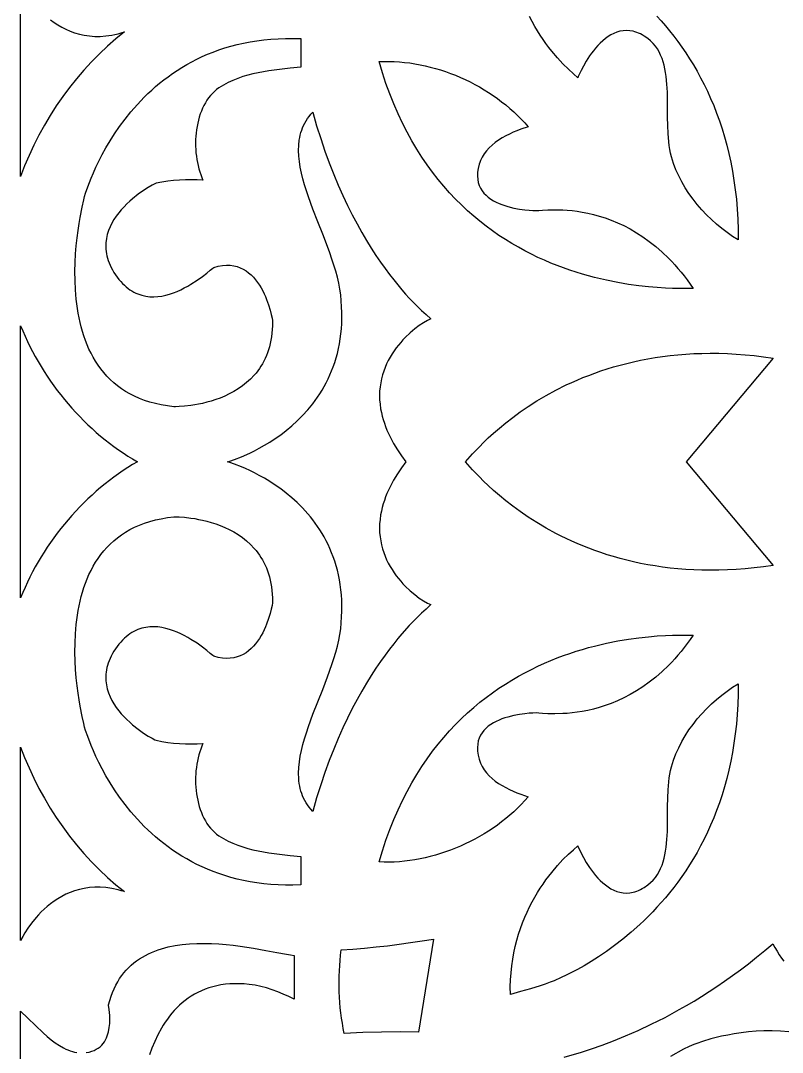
# Model space of a CAD drawing. Extents: x -270 to 270, y -847 to 847.
# Drawn here: x -67.5 to -10.2, y -111.6 to -33.9 of the extents above; entities that cross this region are included whole.
import ezdxf

# ---------------------------------------------------------------- set-up
doc = ezdxf.new("R2010")
doc.units = 0
doc.layers.add('LAYER_1', color=18, linetype='CONTINUOUS')

msp = doc.modelspace()

# ---------------------------------------------------------------- linework, layer by layer
at = {"layer": 'LAYER_1'}
for points in [[(-65.246, -33.884), (-64.982, -34.078), (-64.703, -34.262), (-64.409, -34.435), (-64.1, -34.593), (-63.776, -34.734), (-63.436, -34.858), (-63.081, -34.961), (-62.712, -35.041), (-62.326, -35.097), (-61.926, -35.126), (-61.51, -35.126), (-61.078, -35.095), (-60.631, -35.03), (-60.402, -34.985), (-60.168, -34.931), (-59.931, -34.867), (-59.69, -34.794), (-60.334, -35.317), (-60.962, -35.868), (-61.572, -36.444), (-62.164, -37.045), (-62.736, -37.668), (-63.289, -38.314), (-63.82, -38.979), (-64.33, -39.664), (-64.816, -40.367), (-65.278, -41.087), (-65.716, -41.822), (-66.128, -42.571), (-66.513, -43.332), (-66.871, -44.105), (-67.2, -44.888), (-67.5, -45.68), (-67.5, -31.116)], [(-19.605, -33.613), (-19.285, -33.968), (-18.968, -34.336), (-18.654, -34.716), (-18.343, -35.11), (-18.037, -35.516), (-17.736, -35.936), (-17.44, -36.37), (-17.149, -36.817), (-16.866, -37.278), (-16.59, -37.754), (-16.321, -38.243), (-16.061, -38.747), (-15.81, -39.265), (-15.568, -39.798), (-15.336, -40.346), (-15.116, -40.909), (-14.906, -41.487), (-14.709, -42.08), (-14.524, -42.689), (-14.352, -43.313), (-14.194, -43.953), (-14.05, -44.609), (-13.922, -45.282), (-13.809, -45.97), (-13.711, -46.675), (-13.631, -47.397), (-13.568, -48.135), (-13.523, -48.891), (-13.496, -49.663), (-13.489, -50.453), (-13.909, -50.187), (-14.322, -49.901), (-14.728, -49.595), (-15.123, -49.269), (-15.507, -48.926), (-15.877, -48.566), (-16.233, -48.189), (-16.573, -47.797), (-16.894, -47.39), (-17.196, -46.969), (-17.477, -46.536), (-17.735, -46.09), (-17.969, -45.633), (-18.176, -45.166), (-18.356, -44.689), (-18.507, -44.204), (-18.576, -43.927), (-18.634, -43.643), (-18.681, -43.354), (-18.719, -43.058), (-18.771, -42.454), (-18.797, -41.836), (-18.807, -41.21), (-18.809, -40.58), (-18.824, -39.333), (-18.854, -38.727), (-18.911, -38.139), (-18.952, -37.853), (-19.003, -37.575), (-19.065, -37.303), (-19.139, -37.04), (-19.226, -36.785), (-19.328, -36.539), (-19.444, -36.304), (-19.577, -36.079), (-19.727, -35.865), (-19.896, -35.664), (-20.085, -35.475), (-20.294, -35.3), (-20.577, -35.102), (-20.716, -35.018), (-20.854, -34.945), (-20.991, -34.882), (-21.126, -34.827), (-21.26, -34.783), (-21.393, -34.746), (-21.653, -34.7), (-21.907, -34.686), (-22.154, -34.701), (-22.395, -34.745), (-22.629, -34.813), (-22.856, -34.905), (-23.075, -35.018), (-23.286, -35.15), (-23.49, -35.298), (-23.686, -35.46), (-23.873, -35.634), (-24.052, -35.818), (-24.222, -36.009), (-24.383, -36.206), (-24.534, -36.405), (-24.676, -36.606), (-24.931, -36.999), (-25.145, -37.368), (-25.317, -37.695), (-25.444, -37.961), (-25.525, -38.15), (-25.557, -38.242), (-25.9, -37.953), (-26.276, -37.608), (-26.679, -37.207), (-27.1, -36.75), (-27.531, -36.238), (-27.748, -35.961), (-27.964, -35.671), (-28.179, -35.367), (-28.391, -35.049), (-28.6, -34.718), (-28.804, -34.373), (-29.003, -34.015), (-29.195, -33.643)], [(-62.569, -111.645), (-62.352, -111.607), (-62.152, -111.553), (-61.97, -111.485), (-61.804, -111.403), (-61.654, -111.31), (-61.518, -111.205), (-61.397, -111.089), (-61.29, -110.965), (-61.195, -110.833), (-61.112, -110.693), (-61.041, -110.548), (-60.981, -110.398), (-60.93, -110.244), (-60.888, -110.088), (-60.83, -109.772), (-60.799, -109.457), (-60.791, -109.154), (-60.799, -108.87), (-60.817, -108.614), (-60.862, -108.22), (-60.877, -108.1), (-60.879, -108.042), (-60.792, -107.719), (-60.694, -107.412), (-60.585, -107.118), (-60.466, -106.838), (-60.336, -106.572), (-60.197, -106.319), (-60.048, -106.079), (-59.89, -105.852), (-59.723, -105.637), (-59.547, -105.434), (-59.364, -105.243), (-59.172, -105.063), (-58.974, -104.895), (-58.768, -104.737), (-58.555, -104.59), (-58.336, -104.453), (-58.111, -104.327), (-57.88, -104.21), (-57.644, -104.103), (-57.403, -104.004), (-57.157, -103.915), (-56.906, -103.834), (-56.652, -103.762), (-56.394, -103.697), (-55.868, -103.591), (-55.331, -103.513), (-54.786, -103.462), (-54.235, -103.434), (-53.683, -103.428), (-53.13, -103.441), (-52.58, -103.47), (-52.035, -103.515), (-51.499, -103.571), (-50.974, -103.637), (-49.968, -103.79), (-49.038, -103.955), (-48.206, -104.112), (-47.494, -104.243), (-47.19, -104.293), (-46.924, -104.33), (-46.924, -107.625), (-47.326, -107.432), (-47.734, -107.248), (-48.147, -107.077), (-48.566, -106.921), (-48.99, -106.784), (-49.418, -106.668), (-49.851, -106.577), (-50.288, -106.513), (-50.672, -106.478), (-51.045, -106.461), (-51.406, -106.46), (-51.755, -106.475), (-52.093, -106.506), (-52.42, -106.551), (-52.736, -106.612), (-53.042, -106.686), (-53.336, -106.773), (-53.621, -106.874), (-53.895, -106.987), (-54.159, -107.112), (-54.413, -107.248), (-54.658, -107.395), (-54.893, -107.553), (-55.119, -107.72), (-55.335, -107.897), (-55.543, -108.082), (-55.742, -108.276), (-55.933, -108.477), (-56.115, -108.686), (-56.29, -108.901), (-56.456, -109.123), (-56.614, -109.35), (-56.765, -109.583), (-56.908, -109.82), (-57.174, -110.306), (-57.411, -110.804), (-57.623, -111.311), (-57.811, -111.821)], [(-26.582, -112.003), (-25.28, -111.607), (-24.537, -111.363), (-23.737, -111.082), (-22.884, -110.761), (-21.98, -110.396), (-21.028, -109.983), (-20.033, -109.517), (-19.52, -109.264), (-18.997, -108.996), (-18.465, -108.713), (-17.924, -108.415), (-17.374, -108.101), (-16.816, -107.77), (-16.251, -107.423), (-15.678, -107.058), (-15.098, -106.675), (-14.512, -106.274), (-13.919, -105.853), (-13.321, -105.414), (-12.717, -104.954), (-12.109, -104.474), (-11.496, -103.974), (-10.879, -103.452), (-10.727, -103.745), (-10.569, -104.023), (-10.405, -104.285), (-10.236, -104.532), (-10.062, -104.764)], [(-67.5, -127.251), (-67.5, -108.525), (-66.951, -109.049), (-66.388, -109.606), (-65.807, -110.16), (-65.51, -110.425), (-65.208, -110.676), (-64.9, -110.908), (-64.586, -111.118), (-64.267, -111.3), (-64.105, -111.379), (-63.941, -111.45), (-63.776, -111.512), (-63.609, -111.564), (-63.44, -111.607), (-63.269, -111.638)], [(-9.674, -110.075), (-10.314, -110.024), (-10.941, -110.003), (-11.553, -110.009), (-12.147, -110.039), (-12.72, -110.089), (-13.269, -110.155), (-13.79, -110.235), (-14.281, -110.325), (-14.739, -110.422), (-15.16, -110.523), (-15.541, -110.623), (-16.174, -110.81), (-16.611, -110.957), (-16.829, -111.036), (-16.997, -111.104), (-17.181, -111.188), (-17.597, -111.4), (-18.597, -111.942)]]:
    msp.add_lwpolyline(points, dxfattribs=at)
for points in [[(-46.42, -35.301), (-46.42, -37.445), (-47.215, -37.526), (-48.018, -37.614), (-48.822, -37.722), (-49.222, -37.787), (-49.619, -37.862), (-50.012, -37.948), (-50.401, -38.047), (-50.783, -38.161), (-51.159, -38.291), (-51.528, -38.439), (-51.887, -38.606), (-52.237, -38.794), (-52.576, -39.004), (-52.75, -39.129), (-52.914, -39.268), (-53.069, -39.418), (-53.215, -39.579), (-53.351, -39.752), (-53.478, -39.934), (-53.596, -40.126), (-53.705, -40.326), (-53.806, -40.534), (-53.897, -40.75), (-53.979, -40.972), (-54.053, -41.2), (-54.118, -41.433), (-54.174, -41.671), (-54.222, -41.913), (-54.261, -42.157), (-54.292, -42.405), (-54.314, -42.654), (-54.328, -42.904), (-54.334, -43.155), (-54.332, -43.405), (-54.321, -43.655), (-54.302, -43.903), (-54.275, -44.148), (-54.241, -44.391), (-54.198, -44.629), (-54.147, -44.864), (-54.089, -45.093), (-54.023, -45.317), (-53.949, -45.534), (-53.868, -45.744), (-53.779, -45.947), (-54.22, -45.931), (-54.662, -45.926), (-55.104, -45.932), (-55.546, -45.95), (-55.987, -45.984), (-56.426, -46.033), (-56.862, -46.101), (-57.294, -46.188), (-57.397, -46.231), (-57.604, -46.339), (-57.895, -46.508), (-58.251, -46.736), (-58.651, -47.021), (-59.077, -47.359), (-59.293, -47.548), (-59.507, -47.748), (-59.718, -47.961), (-59.923, -48.185), (-60.12, -48.421), (-60.305, -48.668), (-60.477, -48.925), (-60.633, -49.192), (-60.771, -49.47), (-60.888, -49.757), (-60.981, -50.053), (-61.049, -50.359), (-61.088, -50.673), (-61.096, -50.995), (-61.088, -51.159), (-61.072, -51.325), (-61.046, -51.493), (-61.011, -51.663), (-60.967, -51.834), (-60.913, -52.007), (-60.848, -52.182), (-60.774, -52.359), (-60.688, -52.537), (-60.591, -52.717), (-60.483, -52.899), (-60.364, -53.082), (-60.234, -53.263), (-60.102, -53.432), (-59.969, -53.589), (-59.832, -53.735), (-59.694, -53.869), (-59.555, -53.993), (-59.413, -54.105), (-59.27, -54.208), (-59.125, -54.3), (-58.98, -54.383), (-58.833, -54.456), (-58.685, -54.52), (-58.536, -54.576), (-58.386, -54.622), (-58.085, -54.691), (-57.783, -54.729), (-57.481, -54.738), (-57.179, -54.721), (-56.879, -54.681), (-56.582, -54.619), (-56.29, -54.539), (-56.002, -54.441), (-55.72, -54.33), (-55.446, -54.206), (-55.181, -54.073), (-54.925, -53.933), (-54.679, -53.788), (-54.224, -53.492), (-53.824, -53.206), (-53.488, -52.947), (-53.224, -52.735), (-53.042, -52.588), (-52.95, -52.525), (-52.622, -52.436), (-52.31, -52.381), (-52.014, -52.358), (-51.732, -52.366), (-51.465, -52.401), (-51.213, -52.463), (-50.975, -52.548), (-50.75, -52.656), (-50.538, -52.784), (-50.34, -52.93), (-50.154, -53.092), (-49.98, -53.268), (-49.819, -53.455), (-49.668, -53.653), (-49.529, -53.859), (-49.401, -54.071), (-49.283, -54.287), (-49.176, -54.504), (-49.078, -54.722), (-48.99, -54.937), (-48.84, -55.354), (-48.724, -55.738), (-48.638, -56.073), (-48.581, -56.344), (-48.548, -56.533), (-48.538, -56.626), (-48.543, -56.919), (-48.557, -57.204), (-48.582, -57.479), (-48.616, -57.746), (-48.66, -58.004), (-48.712, -58.254), (-48.773, -58.495), (-48.842, -58.728), (-48.919, -58.953), (-49.003, -59.17), (-49.095, -59.379), (-49.194, -59.581), (-49.299, -59.774), (-49.411, -59.961), (-49.528, -60.14), (-49.652, -60.312), (-49.78, -60.478), (-49.914, -60.636), (-50.195, -60.933), (-50.492, -61.204), (-50.803, -61.451), (-51.126, -61.675), (-51.457, -61.877), (-51.794, -62.057), (-52.134, -62.218), (-52.476, -62.36), (-52.815, -62.484), (-53.151, -62.592), (-53.48, -62.684), (-53.8, -62.763), (-54.108, -62.828), (-54.401, -62.881), (-54.678, -62.924), (-55.171, -62.981), (-55.565, -63.009), (-55.84, -63.017), (-55.977, -63.014), (-56.457, -62.955), (-56.917, -62.877), (-57.357, -62.782), (-57.778, -62.669), (-58.18, -62.539), (-58.564, -62.393), (-58.929, -62.231), (-59.276, -62.054), (-59.607, -61.863), (-59.92, -61.658), (-60.216, -61.44), (-60.496, -61.209), (-60.761, -60.967), (-61.01, -60.713), (-61.244, -60.449), (-61.463, -60.174), (-61.669, -59.89), (-61.86, -59.597), (-62.038, -59.296), (-62.203, -58.987), (-62.356, -58.672), (-62.496, -58.35), (-62.625, -58.022), (-62.742, -57.689), (-62.848, -57.351), (-62.944, -57.01), (-63.029, -56.665), (-63.105, -56.317), (-63.171, -55.968), (-63.228, -55.616), (-63.277, -55.264), (-63.318, -54.912), (-63.376, -54.209), (-63.406, -53.513), (-63.411, -52.828), (-63.395, -52.159), (-63.361, -51.511), (-63.311, -50.89), (-63.249, -50.299), (-63.179, -49.744), (-63.103, -49.23), (-63.025, -48.762), (-62.875, -47.982), (-62.754, -47.444), (-62.688, -47.186), (-62.611, -46.938), (-62.449, -46.465), (-62.192, -45.8), (-62.025, -45.406), (-61.832, -44.978), (-61.611, -44.518), (-61.361, -44.033), (-61.081, -43.525), (-60.77, -42.999), (-60.427, -42.459), (-60.051, -41.91), (-59.641, -41.356), (-59.196, -40.801), (-58.714, -40.25), (-58.459, -39.977), (-58.195, -39.706), (-57.921, -39.439), (-57.638, -39.175), (-57.344, -38.915), (-57.041, -38.659), (-56.727, -38.409), (-56.404, -38.164), (-56.069, -37.926), (-55.725, -37.694), (-55.369, -37.47), (-55.003, -37.254), (-54.626, -37.045), (-54.238, -36.846), (-53.839, -36.656), (-53.429, -36.476), (-53.007, -36.307), (-52.573, -36.148), (-52.128, -36.002), (-51.671, -35.867), (-51.202, -35.745), (-50.721, -35.636), (-50.227, -35.54), (-49.721, -35.459), (-49.203, -35.393), (-48.672, -35.342), (-48.129, -35.307), (-47.572, -35.288), (-47.003, -35.286)], [(-39.375, -37.026), (-38.989, -37.049), (-38.601, -37.085), (-38.214, -37.132), (-37.826, -37.191), (-37.439, -37.262), (-37.052, -37.344), (-36.667, -37.437), (-36.283, -37.541), (-35.901, -37.655), (-35.521, -37.781), (-35.144, -37.916), (-34.771, -38.062), (-34.4, -38.218), (-34.034, -38.384), (-33.673, -38.56), (-33.316, -38.745), (-32.964, -38.94), (-32.618, -39.143), (-32.278, -39.356), (-31.944, -39.578), (-31.617, -39.808), (-31.297, -40.047), (-30.985, -40.294), (-30.681, -40.549), (-30.386, -40.812), (-30.099, -41.083), (-29.821, -41.361), (-29.554, -41.647), (-29.296, -41.94), (-29.857, -42.126), (-30.142, -42.235), (-30.427, -42.354), (-30.711, -42.484), (-30.989, -42.626), (-31.26, -42.78), (-31.522, -42.946), (-31.772, -43.124), (-32.008, -43.316), (-32.227, -43.52), (-32.427, -43.739), (-32.605, -43.972), (-32.759, -44.219), (-32.887, -44.481), (-32.941, -44.617), (-32.987, -44.758), (-33.064, -45.072), (-33.108, -45.366), (-33.119, -45.642), (-33.101, -45.899), (-33.054, -46.139), (-32.981, -46.362), (-32.885, -46.568), (-32.766, -46.759), (-32.628, -46.935), (-32.471, -47.096), (-32.299, -47.244), (-32.114, -47.378), (-31.916, -47.5), (-31.709, -47.61), (-31.494, -47.709), (-31.274, -47.796), (-31.05, -47.874), (-30.825, -47.942), (-30.378, -48.053), (-29.95, -48.133), (-29.557, -48.187), (-29.215, -48.221), (-28.941, -48.24), (-28.661, -48.25), (-28.509, -48.241), (-28.225, -48.217), (-27.82, -48.192), (-27.306, -48.18), (-26.695, -48.196), (-26.356, -48.218), (-25.997, -48.252), (-25.62, -48.3), (-25.226, -48.363), (-24.816, -48.443), (-24.392, -48.542), (-23.956, -48.662), (-23.508, -48.804), (-23.05, -48.97), (-22.584, -49.162), (-22.112, -49.381), (-21.634, -49.63), (-21.152, -49.91), (-20.667, -50.222), (-20.182, -50.569), (-19.697, -50.952), (-19.214, -51.373), (-18.734, -51.834), (-18.496, -52.08), (-18.26, -52.336), (-18.024, -52.603), (-17.791, -52.881), (-17.56, -53.17), (-17.33, -53.471), (-17.103, -53.783), (-16.879, -54.108), (-17.245, -54.114), (-17.957, -54.117), (-18.429, -54.107), (-18.972, -54.086), (-19.58, -54.05), (-20.248, -53.993), (-20.97, -53.914), (-21.742, -53.807), (-22.558, -53.669), (-23.412, -53.497), (-24.301, -53.287), (-24.756, -53.166), (-25.217, -53.035), (-25.684, -52.892), (-26.157, -52.737), (-26.633, -52.569), (-27.114, -52.389), (-27.597, -52.196), (-28.083, -51.988), (-28.571, -51.767), (-29.06, -51.53), (-29.549, -51.279), (-30.038, -51.012), (-30.527, -50.728), (-31.013, -50.428), (-31.498, -50.111), (-31.98, -49.777), (-32.458, -49.424), (-32.932, -49.053), (-33.401, -48.663), (-33.865, -48.254), (-34.323, -47.824), (-34.774, -47.375), (-35.217, -46.904), (-35.652, -46.412), (-36.079, -45.899), (-36.496, -45.363), (-36.903, -44.805), (-37.299, -44.223), (-37.684, -43.618), (-38.057, -42.988), (-38.417, -42.334), (-38.763, -41.655), (-39.096, -40.951), (-39.414, -40.22), (-39.716, -39.463), (-40.002, -38.679), (-40.272, -37.868), (-40.525, -37.029), (-40.143, -37.015), (-39.76, -37.014)], [(-45.22, -41.855), (-44.915, -42.829), (-44.599, -43.763), (-44.273, -44.659), (-43.938, -45.517), (-43.596, -46.337), (-43.248, -47.12), (-42.896, -47.867), (-42.54, -48.578), (-42.183, -49.253), (-41.825, -49.894), (-41.468, -50.502), (-41.113, -51.075), (-40.762, -51.616), (-40.416, -52.125), (-40.076, -52.602), (-39.744, -53.047), (-39.421, -53.463), (-39.109, -53.848), (-38.808, -54.204), (-38.521, -54.532), (-38.248, -54.831), (-37.75, -55.348), (-37.328, -55.759), (-36.99, -56.07), (-36.614, -56.408), (-36.875, -56.528), (-37.172, -56.694), (-37.496, -56.905), (-37.839, -57.159), (-38.192, -57.455), (-38.547, -57.793), (-38.723, -57.977), (-38.897, -58.171), (-39.067, -58.374), (-39.232, -58.587), (-39.391, -58.809), (-39.544, -59.041), (-39.689, -59.282), (-39.826, -59.531), (-39.952, -59.79), (-40.068, -60.057), (-40.172, -60.333), (-40.263, -60.617), (-40.34, -60.909), (-40.402, -61.209), (-40.449, -61.518), (-40.478, -61.834), (-40.489, -62.157), (-40.481, -62.489), (-40.452, -62.827), (-40.403, -63.173), (-40.35, -63.446), (-40.286, -63.716), (-40.21, -63.984), (-40.125, -64.249), (-40.03, -64.511), (-39.926, -64.771), (-39.814, -65.027), (-39.693, -65.28), (-39.43, -65.775), (-39.142, -66.254), (-38.833, -66.717), (-38.507, -67.162), (-38.833, -67.607), (-39.142, -68.069), (-39.43, -68.549), (-39.693, -69.044), (-39.814, -69.297), (-39.926, -69.553), (-40.03, -69.812), (-40.125, -70.075), (-40.21, -70.34), (-40.286, -70.608), (-40.35, -70.878), (-40.403, -71.151), (-40.452, -71.497), (-40.481, -71.835), (-40.489, -72.166), (-40.478, -72.49), (-40.449, -72.806), (-40.402, -73.114), (-40.34, -73.415), (-40.263, -73.707), (-40.172, -73.991), (-40.068, -74.267), (-39.952, -74.534), (-39.826, -74.793), (-39.689, -75.042), (-39.544, -75.283), (-39.391, -75.515), (-39.232, -75.737), (-39.067, -75.95), (-38.897, -76.153), (-38.723, -76.347), (-38.547, -76.531), (-38.192, -76.868), (-37.839, -77.165), (-37.496, -77.419), (-37.172, -77.63), (-36.875, -77.796), (-36.614, -77.916), (-36.99, -78.254), (-37.328, -78.564), (-37.75, -78.976), (-38.248, -79.492), (-38.808, -80.119), (-39.109, -80.475), (-39.421, -80.861), (-39.744, -81.276), (-40.076, -81.722), (-40.416, -82.199), (-40.762, -82.708), (-41.113, -83.249), (-41.468, -83.822), (-41.825, -84.429), (-42.183, -85.07), (-42.54, -85.746), (-42.896, -86.457), (-43.248, -87.204), (-43.596, -87.987), (-43.938, -88.807), (-44.273, -89.665), (-44.599, -90.561), (-44.915, -91.495), (-45.22, -92.469), (-45.512, -93.483), (-45.654, -93.327), (-45.784, -93.167), (-45.904, -93.004), (-46.013, -92.838), (-46.111, -92.668), (-46.199, -92.494), (-46.278, -92.317), (-46.346, -92.138), (-46.406, -91.955), (-46.456, -91.769), (-46.498, -91.58), (-46.531, -91.389), (-46.556, -91.194), (-46.573, -90.998), (-46.584, -90.596), (-46.567, -90.185), (-46.523, -89.766), (-46.456, -89.338), (-46.366, -88.903), (-46.257, -88.461), (-46.131, -88.013), (-45.989, -87.56), (-45.835, -87.103), (-45.496, -86.177), (-45.132, -85.24), (-44.76, -84.3), (-44.399, -83.361), (-44.066, -82.428), (-43.915, -81.966), (-43.778, -81.508), (-43.657, -81.055), (-43.554, -80.606), (-43.471, -80.164), (-43.411, -79.728), (-43.367, -79.279), (-43.338, -78.84), (-43.324, -78.412), (-43.323, -77.993), (-43.335, -77.584), (-43.36, -77.184), (-43.397, -76.794), (-43.447, -76.414), (-43.508, -76.042), (-43.58, -75.681), (-43.662, -75.328), (-43.755, -74.984), (-43.858, -74.65), (-43.97, -74.324), (-44.091, -74.007), (-44.22, -73.699), (-44.357, -73.399), (-44.503, -73.108), (-44.655, -72.825), (-44.814, -72.55), (-44.979, -72.284), (-45.151, -72.025), (-45.327, -71.775), (-45.509, -71.533), (-45.696, -71.298), (-45.886, -71.071), (-46.278, -70.64), (-46.681, -70.238), (-47.093, -69.865), (-47.509, -69.52), (-47.926, -69.202), (-48.341, -68.91), (-48.749, -68.645), (-49.149, -68.403), (-49.536, -68.186), (-49.907, -67.992), (-50.258, -67.821), (-50.586, -67.671), (-50.887, -67.542), (-51.396, -67.344), (-51.758, -67.219), (-51.944, -67.162), (-51.758, -67.105), (-51.396, -66.98), (-50.887, -66.781), (-50.258, -66.503), (-49.907, -66.331), (-49.536, -66.137), (-49.149, -65.92), (-48.749, -65.679), (-48.341, -65.413), (-47.926, -65.122), (-47.509, -64.804), (-47.093, -64.459), (-46.681, -64.086), (-46.278, -63.684), (-45.886, -63.253), (-45.509, -62.791), (-45.327, -62.549), (-45.151, -62.298), (-44.979, -62.04), (-44.814, -61.774), (-44.655, -61.499), (-44.503, -61.216), (-44.357, -60.925), (-44.22, -60.625), (-44.091, -60.317), (-43.97, -60), (-43.858, -59.674), (-43.755, -59.339), (-43.662, -58.996), (-43.58, -58.643), (-43.508, -58.281), (-43.447, -57.91), (-43.397, -57.53), (-43.36, -57.14), (-43.335, -56.74), (-43.323, -56.331), (-43.324, -55.912), (-43.338, -55.483), (-43.367, -55.045), (-43.411, -54.596), (-43.471, -54.16), (-43.554, -53.717), (-43.657, -53.269), (-43.778, -52.815), (-43.915, -52.357), (-44.066, -51.895), (-44.228, -51.43), (-44.399, -50.963), (-44.76, -50.024), (-45.132, -49.083), (-45.496, -48.147), (-45.835, -47.221), (-45.989, -46.763), (-46.131, -46.31), (-46.257, -45.863), (-46.366, -45.421), (-46.456, -44.986), (-46.523, -44.558), (-46.567, -44.138), (-46.584, -43.728), (-46.573, -43.326), (-46.531, -42.935), (-46.498, -42.743), (-46.456, -42.555), (-46.406, -42.369), (-46.346, -42.186), (-46.278, -42.006), (-46.199, -41.83), (-46.111, -41.656), (-46.013, -41.486), (-45.904, -41.319), (-45.784, -41.156), (-45.654, -40.997), (-45.512, -40.841)], [(-67.339, -57.311), (-67.168, -57.704), (-66.989, -58.094), (-66.801, -58.481), (-66.604, -58.864), (-66.399, -59.244), (-66.186, -59.621), (-65.964, -59.993), (-65.735, -60.361), (-65.498, -60.724), (-65.254, -61.083), (-65.002, -61.437), (-64.743, -61.786), (-64.478, -62.129), (-64.205, -62.467), (-63.926, -62.8), (-63.641, -63.126), (-63.349, -63.446), (-63.051, -63.76), (-62.748, -64.067), (-62.439, -64.367), (-62.124, -64.661), (-61.804, -64.947), (-61.479, -65.226), (-61.149, -65.497), (-60.814, -65.76), (-60.475, -66.015), (-60.131, -66.262), (-59.784, -66.5), (-59.432, -66.73), (-59.076, -66.95), (-58.717, -67.162), (-59.076, -67.373), (-59.432, -67.594), (-59.784, -67.824), (-60.131, -68.062), (-60.475, -68.309), (-60.814, -68.564), (-61.149, -68.827), (-61.479, -69.098), (-61.804, -69.377), (-62.124, -69.663), (-62.439, -69.956), (-62.748, -70.257), (-63.051, -70.564), (-63.349, -70.878), (-63.641, -71.198), (-63.926, -71.524), (-64.205, -71.856), (-64.478, -72.195), (-64.743, -72.538), (-65.002, -72.887), (-65.254, -73.241), (-65.498, -73.6), (-65.735, -73.963), (-65.964, -74.331), (-66.186, -74.703), (-66.399, -75.079), (-66.604, -75.459), (-66.801, -75.843), (-66.989, -76.23), (-67.168, -76.62), (-67.339, -77.013), (-67.5, -77.409), (-67.5, -56.915)], [(-14.952, -58.995), (-14.301, -59.015), (-13.638, -59.05), (-12.964, -59.1), (-12.278, -59.167), (-11.58, -59.249), (-10.871, -59.349), (-17.421, -67.162), (-10.871, -74.975), (-11.58, -75.075), (-12.278, -75.157), (-12.964, -75.223), (-13.638, -75.274), (-14.301, -75.309), (-14.952, -75.329), (-15.592, -75.334), (-16.22, -75.326), (-16.838, -75.304), (-17.443, -75.268), (-18.038, -75.221), (-18.621, -75.161), (-19.192, -75.089), (-19.753, -75.007), (-20.302, -74.914), (-20.84, -74.81), (-21.367, -74.697), (-21.883, -74.574), (-22.387, -74.443), (-22.881, -74.304), (-23.363, -74.156), (-23.834, -74.002), (-24.295, -73.84), (-24.744, -73.672), (-25.182, -73.498), (-25.61, -73.319), (-26.026, -73.134), (-26.432, -72.945), (-26.827, -72.752), (-27.211, -72.556), (-27.946, -72.154), (-28.639, -71.744), (-29.289, -71.33), (-29.896, -70.914), (-30.461, -70.501), (-30.984, -70.095), (-31.465, -69.7), (-31.904, -69.319), (-32.302, -68.956), (-32.659, -68.615), (-32.974, -68.3), (-33.484, -67.762), (-33.832, -67.372), (-34.02, -67.162), (-33.832, -66.952), (-33.484, -66.562), (-32.974, -66.024), (-32.659, -65.709), (-32.302, -65.368), (-31.904, -65.005), (-31.465, -64.624), (-30.984, -64.228), (-30.461, -63.822), (-29.896, -63.41), (-29.289, -62.994), (-28.639, -62.579), (-27.946, -62.169), (-27.211, -61.768), (-26.432, -61.378), (-26.026, -61.19), (-25.61, -61.005), (-25.182, -60.826), (-24.744, -60.652), (-24.295, -60.484), (-23.834, -60.322), (-23.363, -60.167), (-22.881, -60.02), (-22.387, -59.881), (-21.883, -59.749), (-21.367, -59.627), (-20.84, -59.514), (-20.302, -59.41), (-19.753, -59.317), (-19.192, -59.234), (-18.621, -59.163), (-18.038, -59.103), (-17.443, -59.055), (-16.838, -59.02), (-16.22, -58.998), (-15.592, -58.99)], [(-55.565, -71.314), (-55.171, -71.342), (-54.678, -71.4), (-54.401, -71.442), (-54.108, -71.496), (-53.8, -71.561), (-53.48, -71.639), (-53.151, -71.732), (-52.815, -71.84), (-52.476, -71.964), (-52.134, -72.106), (-51.794, -72.267), (-51.457, -72.447), (-51.126, -72.649), (-50.803, -72.872), (-50.492, -73.119), (-50.195, -73.391), (-49.914, -73.688), (-49.78, -73.846), (-49.652, -74.011), (-49.528, -74.183), (-49.411, -74.363), (-49.299, -74.549), (-49.194, -74.743), (-49.095, -74.945), (-49.003, -75.154), (-48.919, -75.371), (-48.842, -75.596), (-48.773, -75.829), (-48.712, -76.07), (-48.66, -76.319), (-48.616, -76.577), (-48.582, -76.844), (-48.557, -77.12), (-48.543, -77.404), (-48.538, -77.698), (-48.548, -77.79), (-48.581, -77.98), (-48.638, -78.25), (-48.724, -78.586), (-48.84, -78.97), (-48.99, -79.386), (-49.078, -79.602), (-49.176, -79.819), (-49.283, -80.037), (-49.401, -80.253), (-49.529, -80.465), (-49.668, -80.67), (-49.819, -80.868), (-49.98, -81.056), (-50.154, -81.232), (-50.34, -81.394), (-50.538, -81.54), (-50.75, -81.668), (-50.975, -81.775), (-51.213, -81.861), (-51.465, -81.923), (-51.732, -81.958), (-52.014, -81.965), (-52.31, -81.943), (-52.622, -81.888), (-52.95, -81.799), (-53.042, -81.736), (-53.224, -81.589), (-53.488, -81.377), (-53.824, -81.118), (-54.224, -80.831), (-54.679, -80.536), (-54.925, -80.391), (-55.181, -80.25), (-55.446, -80.117), (-55.72, -79.994), (-56.002, -79.882), (-56.29, -79.785), (-56.582, -79.704), (-56.879, -79.643), (-57.179, -79.602), (-57.481, -79.586), (-57.783, -79.595), (-58.085, -79.633), (-58.386, -79.702), (-58.536, -79.748), (-58.685, -79.803), (-58.833, -79.867), (-58.98, -79.941), (-59.125, -80.023), (-59.27, -80.116), (-59.413, -80.218), (-59.555, -80.331), (-59.694, -80.455), (-59.832, -80.589), (-59.969, -80.735), (-60.102, -80.892), (-60.234, -81.061), (-60.364, -81.242), (-60.483, -81.425), (-60.591, -81.606), (-60.688, -81.786), (-60.774, -81.965), (-60.848, -82.141), (-60.913, -82.316), (-60.967, -82.49), (-61.011, -82.661), (-61.046, -82.831), (-61.072, -82.999), (-61.088, -83.165), (-61.096, -83.329), (-61.088, -83.651), (-61.049, -83.965), (-60.981, -84.27), (-60.888, -84.567), (-60.771, -84.854), (-60.633, -85.131), (-60.477, -85.399), (-60.305, -85.656), (-60.12, -85.903), (-59.923, -86.139), (-59.718, -86.363), (-59.507, -86.576), (-59.293, -86.776), (-59.077, -86.964), (-58.651, -87.303), (-58.251, -87.587), (-57.895, -87.816), (-57.604, -87.985), (-57.397, -88.093), (-57.294, -88.136), (-56.862, -88.223), (-56.426, -88.29), (-55.987, -88.34), (-55.546, -88.373), (-55.104, -88.392), (-54.662, -88.398), (-54.22, -88.392), (-53.779, -88.377), (-53.868, -88.579), (-53.949, -88.79), (-54.023, -89.007), (-54.089, -89.23), (-54.147, -89.46), (-54.198, -89.694), (-54.241, -89.933), (-54.275, -90.176), (-54.302, -90.421), (-54.321, -90.669), (-54.332, -90.918), (-54.334, -91.169), (-54.328, -91.42), (-54.314, -91.67), (-54.292, -91.919), (-54.261, -92.166), (-54.222, -92.411), (-54.174, -92.653), (-54.118, -92.891), (-54.053, -93.124), (-53.979, -93.352), (-53.897, -93.574), (-53.806, -93.79), (-53.705, -93.998), (-53.596, -94.198), (-53.478, -94.39), (-53.351, -94.572), (-53.215, -94.744), (-53.069, -94.906), (-52.914, -95.056), (-52.75, -95.194), (-52.576, -95.32), (-52.237, -95.53), (-51.887, -95.718), (-51.528, -95.885), (-51.159, -96.033), (-50.783, -96.163), (-50.401, -96.276), (-50.012, -96.375), (-49.619, -96.462), (-49.222, -96.537), (-48.822, -96.602), (-48.018, -96.71), (-47.215, -96.798), (-46.42, -96.879), (-46.42, -99.022), (-47.003, -99.038), (-47.572, -99.036), (-48.129, -99.017), (-48.672, -98.982), (-49.203, -98.931), (-49.721, -98.864), (-50.227, -98.783), (-50.721, -98.688), (-51.202, -98.579), (-51.671, -98.457), (-52.128, -98.322), (-52.573, -98.175), (-53.007, -98.017), (-53.429, -97.847), (-53.839, -97.667), (-54.238, -97.478), (-54.626, -97.278), (-55.003, -97.07), (-55.369, -96.854), (-55.725, -96.629), (-56.069, -96.398), (-56.404, -96.159), (-56.727, -95.915), (-57.041, -95.664), (-57.344, -95.409), (-57.638, -95.149), (-57.921, -94.885), (-58.195, -94.617), (-58.459, -94.347), (-58.714, -94.074), (-59.196, -93.522), (-59.641, -92.968), (-60.051, -92.414), (-60.427, -91.865), (-60.77, -91.325), (-61.081, -90.799), (-61.361, -90.291), (-61.611, -89.805), (-61.832, -89.346), (-62.025, -88.917), (-62.192, -88.524), (-62.449, -87.859), (-62.611, -87.385), (-62.688, -87.137), (-62.754, -86.88), (-62.875, -86.342), (-63.025, -85.562), (-63.103, -85.094), (-63.179, -84.58), (-63.249, -84.025), (-63.311, -83.434), (-63.361, -82.812), (-63.395, -82.165), (-63.411, -81.496), (-63.406, -80.811), (-63.376, -80.114), (-63.318, -79.412), (-63.277, -79.059), (-63.228, -78.707), (-63.171, -78.356), (-63.105, -78.007), (-63.029, -77.659), (-62.944, -77.314), (-62.848, -76.973), (-62.742, -76.635), (-62.625, -76.302), (-62.496, -75.974), (-62.356, -75.652), (-62.203, -75.336), (-62.038, -75.028), (-61.86, -74.726), (-61.669, -74.434), (-61.463, -74.15), (-61.244, -73.875), (-61.01, -73.611), (-60.761, -73.357), (-60.496, -73.114), (-60.216, -72.884), (-59.92, -72.666), (-59.607, -72.461), (-59.276, -72.27), (-58.929, -72.093), (-58.564, -71.931), (-58.18, -71.785), (-57.778, -71.655), (-57.357, -71.542), (-56.917, -71.446), (-56.457, -71.369), (-55.977, -71.31), (-55.84, -71.307)], [(-17.245, -80.21), (-16.879, -80.216), (-17.103, -80.54), (-17.33, -80.853), (-17.56, -81.153), (-17.791, -81.443), (-18.024, -81.721), (-18.26, -81.988), (-18.496, -82.244), (-18.734, -82.49), (-19.214, -82.951), (-19.697, -83.372), (-20.182, -83.755), (-20.667, -84.101), (-21.152, -84.414), (-21.634, -84.694), (-22.112, -84.942), (-22.584, -85.162), (-23.05, -85.354), (-23.508, -85.52), (-23.956, -85.662), (-24.392, -85.782), (-24.816, -85.881), (-25.226, -85.961), (-25.62, -86.024), (-25.997, -86.072), (-26.356, -86.106), (-26.695, -86.128), (-27.306, -86.143), (-27.82, -86.132), (-28.225, -86.107), (-28.509, -86.083), (-28.661, -86.074), (-28.941, -86.084), (-29.215, -86.102), (-29.557, -86.136), (-29.95, -86.191), (-30.378, -86.271), (-30.825, -86.381), (-31.05, -86.45), (-31.274, -86.527), (-31.494, -86.615), (-31.709, -86.714), (-31.916, -86.824), (-32.114, -86.945), (-32.299, -87.08), (-32.471, -87.227), (-32.628, -87.389), (-32.766, -87.565), (-32.885, -87.756), (-32.981, -87.962), (-33.054, -88.185), (-33.101, -88.425), (-33.119, -88.682), (-33.108, -88.958), (-33.064, -89.252), (-32.987, -89.566), (-32.941, -89.706), (-32.887, -89.843), (-32.759, -90.105), (-32.605, -90.352), (-32.427, -90.585), (-32.227, -90.803), (-32.008, -91.008), (-31.772, -91.2), (-31.522, -91.378), (-31.26, -91.544), (-30.989, -91.698), (-30.711, -91.84), (-30.427, -91.97), (-30.142, -92.089), (-29.857, -92.198), (-29.296, -92.384), (-29.554, -92.677), (-29.821, -92.963), (-30.099, -93.241), (-30.386, -93.512), (-30.681, -93.775), (-30.985, -94.03), (-31.297, -94.277), (-31.617, -94.516), (-31.944, -94.746), (-32.278, -94.968), (-32.618, -95.18), (-32.964, -95.384), (-33.316, -95.579), (-33.673, -95.764), (-34.034, -95.939), (-34.4, -96.105), (-34.771, -96.261), (-35.144, -96.407), (-35.521, -96.543), (-35.901, -96.669), (-36.283, -96.783), (-36.667, -96.887), (-37.052, -96.98), (-37.439, -97.062), (-37.826, -97.133), (-38.214, -97.192), (-38.601, -97.239), (-38.989, -97.275), (-39.375, -97.298), (-39.76, -97.309), (-40.143, -97.308), (-40.525, -97.295), (-40.272, -96.456), (-40.002, -95.644), (-39.716, -94.86), (-39.414, -94.104), (-39.096, -93.373), (-38.763, -92.668), (-38.417, -91.989), (-38.057, -91.335), (-37.684, -90.706), (-37.299, -90.101), (-36.903, -89.519), (-36.496, -88.961), (-36.079, -88.425), (-35.652, -87.911), (-35.217, -87.42), (-34.774, -86.949), (-34.323, -86.499), (-33.865, -86.07), (-33.401, -85.661), (-32.932, -85.271), (-32.458, -84.9), (-31.98, -84.547), (-31.498, -84.213), (-31.013, -83.896), (-30.527, -83.596), (-30.038, -83.312), (-29.549, -83.045), (-29.06, -82.793), (-28.571, -82.557), (-28.083, -82.336), (-27.597, -82.128), (-27.114, -81.935), (-26.633, -81.754), (-26.157, -81.587), (-25.684, -81.432), (-25.217, -81.289), (-24.756, -81.157), (-24.301, -81.037), (-23.412, -80.826), (-22.558, -80.654), (-21.742, -80.517), (-20.97, -80.41), (-20.248, -80.331), (-19.58, -80.274), (-18.972, -80.237), (-18.429, -80.216), (-17.957, -80.207)], [(-13.496, -84.661), (-13.523, -85.433), (-13.568, -86.188), (-13.631, -86.927), (-13.711, -87.649), (-13.809, -88.354), (-13.922, -89.042), (-14.05, -89.714), (-14.194, -90.371), (-14.352, -91.011), (-14.524, -91.635), (-14.709, -92.244), (-14.906, -92.837), (-15.116, -93.415), (-15.336, -93.978), (-15.568, -94.526), (-15.81, -95.059), (-16.061, -95.577), (-16.321, -96.081), (-16.59, -96.57), (-16.866, -97.045), (-17.149, -97.506), (-17.44, -97.954), (-17.736, -98.387), (-18.037, -98.807), (-18.343, -99.214), (-18.654, -99.608), (-18.968, -99.988), (-19.285, -100.356), (-19.605, -100.71), (-19.926, -101.053), (-20.249, -101.383), (-20.572, -101.7), (-20.895, -102.006), (-21.539, -102.581), (-22.176, -103.11), (-22.802, -103.594), (-23.41, -104.034), (-23.998, -104.431), (-24.559, -104.788), (-25.089, -105.104), (-25.584, -105.382), (-26.039, -105.622), (-26.448, -105.827), (-26.807, -105.996), (-27.356, -106.237), (-27.649, -106.353), (-28.016, -106.488), (-28.387, -106.612), (-29.135, -106.836), (-29.888, -107.046), (-30.639, -107.263), (-30.643, -106.709), (-30.627, -106.167), (-30.591, -105.639), (-30.537, -105.123), (-30.465, -104.62), (-30.377, -104.13), (-30.273, -103.653), (-30.155, -103.189), (-30.023, -102.738), (-29.878, -102.3), (-29.722, -101.876), (-29.555, -101.464), (-29.379, -101.066), (-29.195, -100.681), (-29.003, -100.309), (-28.804, -99.951), (-28.6, -99.606), (-28.391, -99.275), (-28.179, -98.957), (-27.964, -98.653), (-27.748, -98.363), (-27.531, -98.086), (-27.1, -97.573), (-26.679, -97.117), (-26.276, -96.715), (-25.9, -96.37), (-25.557, -96.082), (-25.525, -96.174), (-25.444, -96.362), (-25.317, -96.629), (-25.145, -96.956), (-24.931, -97.325), (-24.676, -97.718), (-24.534, -97.918), (-24.383, -98.118), (-24.222, -98.314), (-24.052, -98.506), (-23.873, -98.689), (-23.686, -98.864), (-23.49, -99.026), (-23.286, -99.174), (-23.075, -99.306), (-22.856, -99.418), (-22.629, -99.51), (-22.395, -99.579), (-22.154, -99.622), (-21.907, -99.638), (-21.653, -99.624), (-21.393, -99.577), (-21.26, -99.541), (-21.126, -99.496), (-20.991, -99.442), (-20.854, -99.379), (-20.716, -99.305), (-20.577, -99.222), (-20.294, -99.024), (-20.085, -98.849), (-19.896, -98.66), (-19.727, -98.458), (-19.577, -98.245), (-19.444, -98.02), (-19.328, -97.785), (-19.226, -97.539), (-19.139, -97.284), (-19.065, -97.021), (-19.003, -96.749), (-18.952, -96.47), (-18.911, -96.185), (-18.854, -95.597), (-18.824, -94.99), (-18.809, -93.744), (-18.807, -93.114), (-18.797, -92.488), (-18.771, -91.869), (-18.719, -91.265), (-18.681, -90.97), (-18.634, -90.68), (-18.576, -90.397), (-18.507, -90.12), (-18.356, -89.635), (-18.176, -89.158), (-17.969, -88.691), (-17.735, -88.234), (-17.477, -87.788), (-17.196, -87.355), (-16.894, -86.934), (-16.573, -86.527), (-16.233, -86.135), (-15.877, -85.758), (-15.507, -85.397), (-15.123, -85.054), (-14.728, -84.729), (-14.322, -84.423), (-13.909, -84.137), (-13.489, -83.871)], [(-67.2, -89.435), (-66.871, -90.219), (-66.513, -90.992), (-66.128, -91.753), (-65.716, -92.502), (-65.278, -93.237), (-64.816, -93.956), (-64.33, -94.659), (-63.82, -95.344), (-63.289, -96.01), (-62.736, -96.656), (-62.164, -97.279), (-61.572, -97.88), (-60.962, -98.456), (-60.334, -99.006), (-59.69, -99.53), (-59.931, -99.457), (-60.168, -99.393), (-60.631, -99.293), (-61.078, -99.229), (-61.51, -99.198), (-61.926, -99.198), (-62.326, -99.227), (-62.712, -99.282), (-63.081, -99.363), (-63.436, -99.466), (-63.776, -99.589), (-64.1, -99.731), (-64.409, -99.889), (-64.703, -100.061), (-64.982, -100.246), (-65.246, -100.44), (-65.495, -100.642), (-65.73, -100.849), (-65.949, -101.061), (-66.154, -101.273), (-66.344, -101.485), (-66.681, -101.899), (-66.959, -102.284), (-67.18, -102.625), (-67.343, -102.904), (-67.5, -103.208), (-67.5, -88.643)], [(-37.549, -110.1), (-38.947, -110.086), (-40.345, -110.1), (-41.743, -110.145), (-43.139, -110.218), (-43.216, -109.832), (-43.284, -109.444), (-43.345, -109.053), (-43.396, -108.661), (-43.44, -108.267), (-43.475, -107.873), (-43.502, -107.477), (-43.52, -107.08), (-43.53, -106.683), (-43.532, -106.287), (-43.525, -105.89), (-43.51, -105.494), (-43.486, -105.099), (-43.454, -104.705), (-43.414, -104.312), (-43.365, -103.921), (-42.493, -103.858), (-41.622, -103.783), (-40.752, -103.697), (-39.882, -103.6), (-39.014, -103.491), (-38.148, -103.371), (-37.283, -103.24), (-36.42, -103.098)]]:
    msp.add_lwpolyline(points, close=True, dxfattribs=at)

doc.saveas('drawing.dxf')
